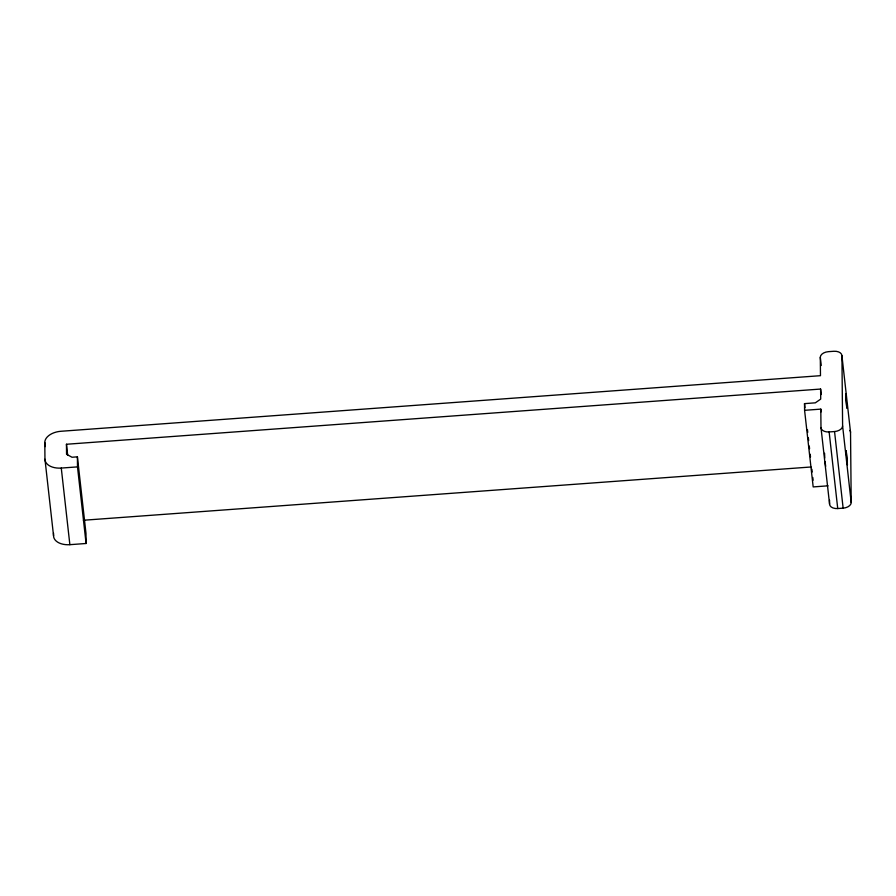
<?xml version="1.0" encoding="UTF-8"?>
<svg xmlns="http://www.w3.org/2000/svg" width="896" height="896" viewBox="0 0 896 896"><rect width="100%" height="100%" fill="white"/><g stroke="black" fill="none" stroke-linecap="round" stroke-linejoin="round"><path stroke-width="1.34" d="M828.05 485.822L813.176 486.92L804.586 410.312L820.803 409.125L820.982 427.515L829.573 504.123A8.142 5.006 -6.4 0 0 837.738 508.547L843.136 508.155A8.142 5.006 -6.4 0 0 851.2 502.544L850.528 432.309L841.926 355.701A8.142 5.006 -6.4 0 0 833.773 351.277L828.363 351.669A8.142 5.006 -6.4 0 0 820.31 357.28L820.478 375.682L60.917 431.278A16.285 10.002 -6.4 0 0 44.8 442.501L44.957 459.222L53.558 535.83A16.285 10.002 -6.4 0 0 69.866 544.678L86.083 543.491L85.994 533.456L77.403 456.848L71.994 457.24L66.55 454.294L66.461 444.259L820.613 389.054L821.229 394.531M804.586 410.312L804.518 403.626L815.338 402.83L820.714 399.09L820.613 389.054M44.957 459.222A16.285 10.002 -6.4 0 0 61.275 468.07L77.493 466.883L77.403 456.848M820.982 427.515A8.142 5.006 -6.4 0 0 829.136 431.939L834.546 431.547A8.142 5.006 -6.4 0 0 842.61 425.936L841.926 355.701M83.418 520.251L811.082 466.984M825.686 466.346L825.07 461.754M842.61 425.936L851.2 502.544M834.546 431.547L843.136 508.155M829.136 431.939L837.738 508.547M820.31 357.28L821.229 365.49M820.803 409.125L821.117 411.858M804.518 403.626L804.978 407.725M807.442 429.61L807.744 432.342M808.36 437.819L808.662 440.552M809.278 446.029L809.581 448.762M810.197 454.238L810.51 456.971M811.888 469.28L812.19 472.024M812.806 477.49L813.12 480.222M77.493 466.883L86.083 543.491M66.461 444.259L67.682 455.202M61.275 468.07L69.866 544.678M44.8 442.501L45.259 446.6M824.768 457.99L824.566 453.219M829.539 500.181L829.573 504.123M53.525 533.042L53.558 535.83M849.89 430.427A8.142 5.006 -6.4 0 1 850.528 432.309M845.656 393.971L846.776 407.949L845.656 393.971M846.216 450.722L847.403 464.811L846.216 450.722"/></g></svg>
